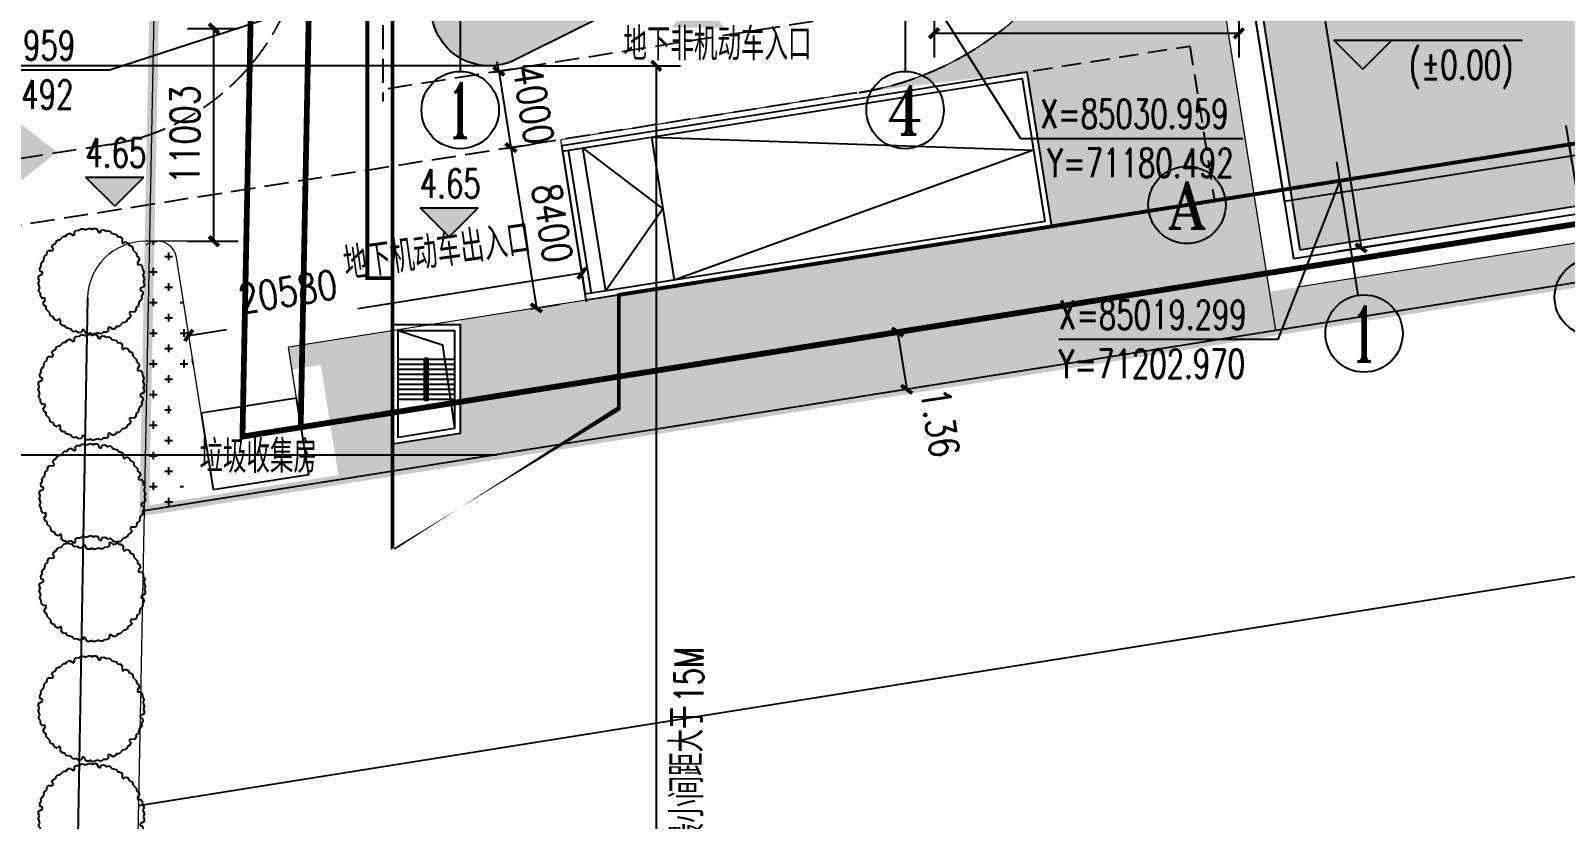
# Model space of a CAD drawing. Header units: metres. Extents: x 71066629 to 71645179, y 84793221 to 85208804.
# Drawn here: x 71135284 to 71214627, y 84986257 to 85027067 of the extents above; entities that cross this region are included whole.
import ezdxf
from ezdxf.enums import TextEntityAlignment as Align

# ---------------------------------------------------------------- set-up
doc = ezdxf.new("R2010")
doc.units = ezdxf.units.M
doc.header["$LTSCALE"] = 1000
for name, pattern in [('CENTER', [50.800000000000004, 31.75, -6.35, 6.35, -6.35]), ('CONTINOUS', [15000, 5000, 5000, 5000]), ('DASH', [0.35, 0.25, -0.1]), ('DASHEDX2', [1.5, 1, -0.5]), ('HIDDENX2', [19.049999999999997, 12.7, -6.35])]:
    doc.linetypes.add(name, pattern=pattern)
for name, color, linetype in [('A_N_AREA', 21, 'Continuous'), ('A_N_AXIS_TEXT', 7, 'Continuous'), ('A_N_PUB_TEXT', 7, 'Continuous'), ('A_ROOF_2', 136, 'Continuous'), ('A_SITEP_PLANT', 85, 'Continuous'), ('A_SITEP_TEX_2', 7, 'Continuous'), ('A_STAIR', 4, 'Continuous'), ('DIM_COOR', 3, 'Continuous'), ('DIM_SYMB', 3, 'Continuous'), ('G-ANN0-GRID', 85, 'Continuous'), ('G-ANNO-DIMS', 3, 'Continuous'), ('G-ANNO-LEGN', 3, 'Continuous'), ('G-ANNO-LEVL', 3, 'Continuous'), ('G-ANNO-TEXT', 7, 'Continuous'), ('G-BLDG-EXTG', 48, 'Continuous'), ('G-BLDG-HIGH', 1, 'Continuous'), ('G-BLDG-MULT', 1, 'Continuous'), ('G-BLDG-OTLN', 2, 'Continuous'), ('G-BLDG-POIT', 6, 'Continuous'), ('G-BLDG-ROOF', 34, 'Continuous'), ('G-BSMT-OTLN', 5, 'HIDDENX2'), ('G-FRIE-FLWL', 6, 'Continuous'), ('G-PLTG', 105, 'Continuous'), ('G-SDWK', 157, 'Continuous'), ('G-SITE-BLUE', 5, 'Continuous'), ('G-SITE-GREN', 72, 'Continuous'), ('G-SITE-PROP', 1, 'Continuous'), ('G-STRU', 134, 'Continuous'), ('G_H_252', 252, 'Continuous'), ('G_H_253', 253, 'Continuous'), ('G_N_GUIDES', 3, 'DASH'), ('PUB_DIM', 3, 'Continuous'), ('PUB_TEXT', 7, 'Continuous')]:
    doc.layers.add(name, color=color, linetype=linetype)
for name, color, linetype, lineweight in [('G-OTHR', 169, 'Continuous', 13), ('G-ROAD-园区', 175, 'Continuous', 13), ('G-ROAD-市政', 1, 'Continuous', 13)]:
    doc.layers.add(name, color=color, linetype=linetype, lineweight=lineweight)
doc.styles.add('_TCH_AXIS', font='romant.shx')
doc.styles.add('_TCH_DIM', font='SIMPLEX', dxfattribs={"bigfont": 'GBCBIG'})
doc.styles.add('dim_font', font='SIMPLEX.shx', dxfattribs={"width": 0.8})
doc.styles.get("Standard").update_dxf_attribs({"font": 'txt', "bigfont": 'gbcbig.shx'})
doc.dimstyles.new('DIMN1', dxfattribs={"dimscale": 0.005, "dimtxt": 300, "dimasz": 100, "dimexe": 250, "dimexo": 300, "dimgap": 150, "dimtad": 1, "dimzin": 0, "dimdsep": 46, "dimtxsty": 'dim_font', "dimblk": 'ARCHTICK', "dimcen": 0.09, "dimclrt": 7, "dimazin": 2, "dimtfac": 1, "dimtdec": 0, "dimtix": 1, "dimtmove": 2, "dimatfit": 3, "dimldrblk": 'ARCHTICK', "dimfxl": 1, "dimtolj": 1, "dimtzin": 0, "dimarcsym": 0})
doc.dimstyles.new('DIMN500', dxfattribs={"dimscale": 5, "dimtxt": 300, "dimasz": 100, "dimexe": 250, "dimexo": 300, "dimgap": 150, "dimtad": 1, "dimdec": 0, "dimzin": 0, "dimdsep": 46, "dimtxsty": 'dim_font', "dimblk": 'ARCHTICK', "dimcen": 0.09, "dimclrt": 7, "dimazin": 2, "dimtfac": 1, "dimtdec": 0, "dimtix": 1, "dimtmove": 2, "dimatfit": 3, "dimldrblk": 'ARCHTICK', "dimtolj": 1, "dimtzin": 0, "dimarcsym": 0})
pattern_1 = [(0, (0, 0), (793.75, 793.75), [396.875, -1190.625]), (90, (198.4375, -198.4375), (-793.75, 793.75), [396.875, -1190.625])]

# ---------------------------------------------------------------- blocks, each defined once
blk = doc.blocks.new('A$C1225323B')
at = {"layer": 'G_H_253'}
blk.add_hatch(color=256, dxfattribs=at).paths.add_polyline_path([(52966.47478444874, 2225.408423528075, -0.1161538421991831), (55197.59980784357, 2750.804404184222), (43877.99888792634, 2750.804404169321, -0.4136158230719792), (41878.00305458903, 4746.721925333142), (41878.00305458903, 1531.160501793027, 0.4620892086973587), (45362.81498230994, -1424.405889183283, 0.0761467354486094), (45893.33959668875, -1265.905154749751)])
at = {"layer": 'G-ANN0-GRID'}
for p, q in [((43377.99888792634, 4250.804404169321), (43377.99888792634, -1749.195461302996)), ((66377.99888792634, 4250.804404169321), (66377.99888792634, -1749.195461302996))]:
    blk.add_line(p, q, dxfattribs=at)
for centre in [(43377.99888791144, -3749.195461302996), (66377.99888792634, -3749.195461302996)]:
    blk.add_circle(centre, 2000, dxfattribs=at)
at = {"layer": 'G-BLDG-OTLN'}
blk.add_lwpolyline([(52966.47478449345, 2225.408423542976), (46223.83148357272, -1145.028529942036), (46214.88376173377, -1149.493763968349, -0.5564102814765284), (41878.00305458903, 1531.160501793027)], format="xyb", dxfattribs=at)
at = {"layer": 'A_N_AXIS_TEXT', "style": '_TCH_AXIS'}
for s, height, width, p, p2 in [('1', 2889.153660236577, 0.500000000000001, (42690.10515928368, -5193.772291421285), (44065.8926165392, -5193.772291421285)), ('4', 2545.381504103996, 0.7999999999999986, (65408.32974350577, -5021.886213354994), (67347.6680323469, -5021.886213354994))]:
    blk.add_text(s, height=height, dxfattribs=dict(at, width=width)).set_placement(p, p2, align=Align.FIT)
blk = doc.blocks.new('A$C54ED5BD2')
at = {"layer": 'G_H_252'}
blk.add_hatch(color=256, dxfattribs=at).paths.add_polyline_path([(70378.6075193286, 68111.90360067785), (53390.36806116998, 65421.23080193996), (53859.67145629227, 62458.16578015685), (50106.45576199889, 61863.714812994), (49637.1523668766, 64826.77983477712), (37389.81689439714, 62886.99246047437), (38672.57950775325, 54787.94806759059), (50919.91502924263, 56727.73544965684), (50497.54197362065, 59394.49396924675), (54250.75761890411, 59988.94492864609), (55611.73746477067, 51396.05636551976), (72599.97692292929, 54086.72916425765)])
at = {"layer": 'G_H_253'}
h = blk.add_hatch(color=256, dxfattribs=at)
h.paths.add_polyline_path([(73069.28031806648, 51123.66414244473), (72662.55070894957, 53691.65382800996), (55674.31125070155, 51000.98102927208), (56081.04085981846, 48432.99134370685)])
h.paths.add_polyline_path([(73341.6725410968, 68581.20699580014), (70773.68285554647, 68174.47738668323), (73057.62604518235, 53754.22761403024), (73464.35565429926, 51186.23792846501), (76032.34533983469, 51592.96753756702)])
blk.add_hatch(color=256, dxfattribs=at).paths.add_polyline_path([(51858.52177043259, 50801.60539831221), (55216.66212847829, 51333.48257948458), (54872.50630539656, 53506.39692877233), (45588.23590378463, 52035.91295737028), (45056.35872264206, 55394.05331540108), (42636.52223910391, 55010.78886827826), (43168.39942030609, 51652.64851029217), (34526.12648911774, 50283.84694890678), (37216.79928784072, 33295.60749067366), (54205.03874605894, 35986.28028948605)])
at = {"layer": 'A_ROOF_2'}
blk.add_line((49969.65391710401, 65284.42895701528), (44636.1368778795, 64439.68284578621), dxfattribs=at)
at = {"layer": 'G-ANN0-GRID'}
for p, q in [((70587.79946030676, 65512.62702211738), (69649.19269108772, 71438.75693280995)), ((70587.79946030676, 65512.62702211738), (76513.92937098444, 66451.23379132152)), ((51136.45877240598, 38740.15337020159), (57062.58868308365, 39678.76013940573)), ((51136.45877240598, 38740.15337020159), (52075.06554161012, 32814.02345949411)), ((39284.19868524373, 36862.93978968263), (33358.06877456605, 35924.33302046359)), ((39284.19868524373, 36862.93978968263), (40222.80545446277, 30936.80987897515))]:
    blk.add_line(p, q, dxfattribs=at)
for centre in [(69336.32376098633, 73414.13361398876), (78489.30605219305, 66764.10272140801), (59037.96536429226, 39991.62906949222), (31382.69209335744, 35611.46409039199), (52387.93447171152, 30838.64677831531), (40535.67438453436, 28961.43319779634)]:
    blk.add_circle(centre, 2000, dxfattribs=at)
at = {"layer": 'G-BLDG-OTLN'}
blk.add_lwpolyline([(36932.16777212918, 63219.49401068687), (38340.07795752585, 54330.29894533753), (42241.44690288603, 54948.21508225799), (42710.75029800832, 51985.15006050467), (34068.47736684978, 50616.34849914908), (36414.99434249103, 35801.02339021862), (54193.38447320461, 38616.84376096725), (52316.17089268565, 50469.10384809971), (55279.23591446877, 50938.4072432369), (55748.53930960596, 47975.34222145379), (76489.99446208775, 51260.46598735452), (73674.17409130931, 69038.8561180532), (52932.71893891692, 65753.73235216737), (53402.02233405411, 62790.66733038425), (50438.9573122412, 62321.36393524706), (49969.65391710401, 65284.42895701528)], close=True, dxfattribs=at)
at = {"layer": 'G-BLDG-POIT', "linetype": 'CONTINOUS', "ltscale": 0.1}
for p, q in [((70744.23392534256, 64524.93868152797), (70431.36499525607, 66500.31536270678)), ((69600.11111970246, 65356.19255706668), (71575.48780088127, 65669.06148715317)), ((51292.89323744178, 37752.46502959728), (50980.02430735528, 39727.84171079099)), ((50148.77043180168, 38583.71890515089), (52124.14711298048, 38896.58783523738)), ((39440.63315029442, 35875.25144907832), (39127.76422020793, 37850.62813027203)), ((38296.51034466922, 36706.50532464683), (40271.88702584803, 37019.37425471842))]:
    blk.add_line(p, q, dxfattribs=at)
at = {"layer": 'G-BLDG-ROOF'}
for p, q in [((70711.1090695262, 68569.552722916), (73674.17409130931, 69038.8561180532)), ((73674.17409130931, 69038.8561180532), (76489.99446208775, 51260.46598735452)), ((53390.36806116998, 65421.23080193996), (70378.6075193286, 68111.90360067785)), ((70378.6075193286, 68111.90360067785), (72599.97692292929, 54086.72916425765)), ((49969.65391710401, 65284.42895703018), (36932.16777212918, 63219.49401068687)), ((50501.53109824657, 61926.28859901428), (49969.65391710401, 65284.42895701528)), ((53859.67145629227, 62458.16578015685), (53390.36806116998, 65421.23080193996)), ((49637.1523668766, 64826.77983477712), (37389.81689439714, 62886.99246047437)), ((50106.45576199889, 61863.714812994), (49637.1523668766, 64826.77983477712)), ((36932.16777212918, 63219.49401068687), (38340.07795752585, 54330.29894533753)), ((37389.81689439714, 62886.99246047437), (38672.57950775325, 54787.94806759059)), ((50438.9573122412, 62321.36393524706), (53402.02233402431, 62790.66733036935)), ((50106.45576199889, 61863.714812994), (53859.67145629227, 62458.16578015685)), ((50497.54197362065, 59394.49396924675), (54250.75761890411, 59988.94492864609)), ((53918.25606866181, 59531.29580639303), (50955.19109588861, 59061.99241903424)), ((55611.73746477067, 51396.05636551976), (54250.75761890411, 59988.94492864609)), ((50919.91502924263, 56727.73544965684), (50497.54197362065, 59394.49396924675)), ((50892.61730986834, 59457.06775526702), (51377.5641514957, 56395.23389945924)), ((38340.07795752585, 54330.29894533753), (51377.5641515106, 56395.23389944434)), ((38672.57950775325, 54787.94806759059), (50919.91502924263, 56727.73544965684)), ((42241.44690288603, 54948.21508225799), (42710.75029803813, 51985.15006050467)), ((42636.52223910391, 55010.78886826336), (43168.39942030609, 51652.64851029217)), ((45588.23590378463, 52035.91295737028), (45056.35872264206, 55394.05331540108)), ((45451.43405885994, 55456.62710140646), (45920.73745399714, 52493.56207962334)), ((72599.97692292929, 54086.72916425765), (55611.73746477067, 51396.05636551976)), ((54809.93251936138, 53901.47226500511), (45525.66211776435, 52430.98829360306)), ((54872.50630538166, 53506.39692877233), (45588.23590378463, 52035.91295737028)), ((73057.62604518235, 53754.22761403024), (73526.92944031954, 50791.16259221733)), ((43105.82563425601, 52047.72384652495), (34068.47736684978, 50616.34849913418)), ((43168.39942030609, 51652.64851029217), (34526.12648911774, 50283.84694890678)), ((51858.52177043259, 50801.60539831221), (55216.66212846339, 51333.48257948458)), ((54205.03874605894, 35986.28028948605), (51858.52177043259, 50801.60539831221)), ((52316.17089268565, 50469.10384809971), (55279.23591446877, 50938.4072432369)), ((55748.53930960596, 47975.34222145379), (55279.23591446877, 50938.4072432518)), ((76489.99446208775, 51260.46598735452), (55748.53930960596, 47975.34222145379)), ((34068.47736684978, 50616.34849913418), (36884.29773761332, 32837.9583684206)), ((34526.12648911774, 50283.84694890678), (37216.79928784072, 33295.60749067366)), ((54662.6878683269, 35653.77873924375), (52316.17089268565, 50469.10384809971)), ((37216.79928784072, 33295.60749067366), (54205.03874605894, 35986.28028948605)), ((36884.29773761332, 32837.9583684206), (54662.6878683269, 35653.77873924375))]:
    blk.add_line(p, q, dxfattribs=at)
for points in [[(53855.68228264153, 59926.37114262581), (55279.23591446877, 50938.4072432518), (73057.62604518235, 53754.22761403024), (70711.1090695262, 68569.552722916), (52932.71893891692, 65753.73235216737), (53464.59612004459, 62395.59199415147)], [(53855.68228264153, 59926.37114262581), (55279.23591449857, 50938.4072432518)], [(54809.93251936138, 53901.47226506472), (45920.73745401204, 52493.56207966805)]]:
    blk.add_lwpolyline(points, dxfattribs=at)
at = {"layer": 'G-OTHR', "linetype": 'ByBlock'}
for p, q in [((44698.71066389978, 64044.60750956833), (45293.16163106263, 60291.39181528986)), ((44896.24833202362, 64075.89440257847), (45302.97794114053, 61507.90471701324)), ((53625.01975873113, 63939.69829104841), (55402.85877180099, 64221.28032813966)), ((53671.95009824634, 63643.3917888701), (55449.7891113162, 63924.97382594645)), ((53718.88043776155, 63347.08528669178), (55496.71945083141, 63628.66732378304)), ((55449.7891113162, 63924.97382594645), (56263.24832953513, 58788.99445484579)), ((55600.39643992484, 64252.5672211349), (56460.78599767387, 58820.28134784102)), ((53765.81077726185, 63050.77878451347), (55543.64979033172, 63332.36082158983)), ((53812.74111677706, 62754.47228233516), (55590.58012984693, 63036.05431942642)), ((53859.67145629227, 62458.16578015685), (55637.51046936214, 62739.7478172332)), ((45136.72716601193, 61279.08015587926), (50075.16886897385, 62061.25248108804)), ((45302.97794114053, 61507.90471701324), (50043.88197599351, 62258.79014921188)), ((50626.67867028713, 61136.13792651892), (50501.53109824657, 61926.28859901428)), ((45293.16163106263, 60291.39181528986), (50626.67867028713, 61136.13792651892)), ((54250.75761890411, 59988.94492864609), (56028.59663197398, 60270.52696572244)), ((54297.68795841932, 59692.63842646778), (56075.52697148919, 59974.22046355903)), ((54344.61829793453, 59396.33192428946), (56122.4573110044, 59677.91396136582)), ((54391.54863743484, 59100.02542211115), (56169.38765050471, 59381.60745920241)), ((54438.47897695005, 58803.71891993284), (56216.31799001992, 59085.3009570092)), ((54485.40931646526, 58507.41241775453), (56263.24832953513, 58788.99445484579)), ((56263.24832953513, 58788.99445484579), (56460.78599767387, 58820.28134784102)), ((51377.5641514957, 56395.23389945924), (54340.62912426889, 56864.53728680313)), ((51377.5641514957, 56395.23389945924), (51846.86754663289, 53432.16887770593)), ((48414.4991787523, 55925.93051208556), (48883.80257387459, 52962.86549033225)), ((42872.09291794896, 51605.71817186475), (43106.74461551011, 50124.18566097319)), ((43168.39942012727, 51652.64851137996), (43403.05111768842, 50171.1160004884)), ((41686.86690923572, 51417.99681381881), (41921.51860679686, 49936.46430292726)), ((51946.55531302094, 51524.27412976325), (41921.51860697567, 49936.46430182457)), ((41952.80549998581, 49738.92663370073), (51780.30453790724, 51295.44956864417)), ((41983.17341141403, 51464.92715333402), (42217.82510897517, 49983.39464242756)), ((42279.47991359234, 51511.85749283433), (42514.13161115348, 50030.32498194277)), ((42575.78641577065, 51558.78783234954), (42810.43811333179, 50077.25532145798)), ((51858.52177043259, 50801.60539831221), (51780.30453790724, 51295.44956864417)), ((52056.05943854153, 50832.89229132235), (51946.55531302094, 51524.27412976325)), ((41921.51860679686, 49936.46430292726), (41952.805499807, 49738.92663480341))]:
    blk.add_line(p, q, dxfattribs=at)
blk.add_lwpolyline([(55973.84456922114, 60616.21788494289), (55402.85877180099, 64221.28032813966), (55600.39643992484, 64252.5672211349)], dxfattribs=at)
blk.add_lwpolyline([(41595.6430593282, 57701.08145661652), (40756.1079698056, 57568.11216132343), (40559.00054384768, 58812.59947049618), (41398.53563337028, 58945.56876577437)], close=True, dxfattribs=at)
at = {"layer": 'A_N_AXIS_TEXT', "style": '_TCH_AXIS'}
for s, height, width, p, p2 in [('5', 2662.5609418811, 0.7000000000000024, (68448.80344702596, 72082.85314304821), (70223.8440749467, 72082.85314304821)), ('C', 2603.947107861552, 0.7142857142857191, (77559.32494224249, 65462.12916747724), (79419.2871621436, 65462.12916747724)), ('A', 2429.621127568949, 0.8999999999999992, (57996.69916676272, 38776.81850570775), (60079.23156182181, 38776.81850570775)), ('A', 2429.621127568949, 0.8999999999999992, (30341.4258958279, 34396.65352660752), (32423.95829088699, 34396.65352660752)), ('2', 2662.5609418811, 0.7000000000000021, (51500.41415775115, 29507.36630737476), (53275.45478567189, 29507.36630737476)), ('1', 2889.153660236577, 0.500000000000001, (39847.7806559066, 27516.85636767806), (41223.56811316212, 27516.85636767806))]:
    blk.add_text(s, height=height, dxfattribs=dict(at, width=width)).set_placement(p, p2, align=Align.FIT)
blk = doc.blocks.new('BRANCHD', base_point=(0.5, 0.5))
for p, q in [((0.9505596254410227, 0.743297436128509), (0.9314632446002771, 0.7538736432298557)), ((0.9620405252218217, 0.6940026134366691), (0.9505596254410227, 0.743297436128509)), ((0.9742183128197739, 0.6874965599933831), (0.9620405252218217, 0.6940026134366691)), ((0.9697365129869726, 0.5872572432749065), (0.9936420849502089, 0.5940171824764761)), ((0.9865236434099081, 0.6682046705638996), (0.9742183128197739, 0.6874965599933831)), ((0.9820690817241038, 0.647302361335638), (0.9865236434099081, 0.6682046705638996)), ((0.9972671223133035, 0.6196268809602271), (0.9820690817241038, 0.647302361335638)), ((0.9936420849502089, 0.5940171824764761), (0.9972671223133035, 0.6196268809602271)), ((0.9697365129869726, 0.5708106159599874), (0.9697365129869726, 0.5872572432749065)), ((1.008048233500921, 0.5502635966295678), (0.9697365129869726, 0.5708106159599874)), ((0.9984505427080577, 0.5038736432298557), (1.008135802567131, 0.5200449615237905)), ((1.008135802567131, 0.5200449615237905), (1.008048233500921, 0.5502635966295678))]:
    blk.add_line(p, q)
blk = doc.blocks.new('A$C203C35CE')
at = {"layer": 'A_SITEP_PLANT', "extrusion": (0, 0, -1), "yscale": 2981.739130434784, "zscale": -2981.739130434782}
for xscale, rotation in [(2981.739130434763, 60.00000000017639), (2981.739130434794, 30.00000000017587), (2981.739130434784, 90), (2981.739130434768, 120.0000000001762), (2981.739130434778, 150.0000000001759), (2981.739130434778, 330.0000000001759), (2981.739130434755, 180.0000000001761), (2981.739130434768, 300.0000000001762), (2981.739130434794, 210.0000000001758), (2981.739130434784, 270), (2981.739130434763, 240.0000000001764)]:
    blk.add_blockref('BRANCHD', (-1526.186619581713, 1526.186955187266), dxfattribs=dict(at, xscale=xscale, rotation=rotation))
at = {"layer": 'A_SITEP_PLANT', "extrusion": (0, 0, -1), "xscale": 2981.739130434755, "yscale": 2981.739130434784, "zscale": -2981.739130434782}
blk.add_blockref('BRANCHD', (-1526.186619581713, 1526.186955187266), dxfattribs=at)
blk = doc.blocks.new('A$C237376EB')
at = {"layer": 'G-ROAD-市政', "linetype": 'Continuous'}
blk.add_line((564.5099785535858, 623.9093124955834), (560.7449331994139, 431.1420687443606), dxfattribs=at)
at = {"layer": 'G-SITE-BLUE', "linetype": 'Continuous'}
blk.add_line((563.55131273999, 574.826406666878), (671.2663782207092, 592.011612462331), dxfattribs=at)
at = {"layer": 'G-SITE-GREN', "color": 3, "linetype": 'Continuous'}
blk.add_line((668.9031185261993, 606.8242760856083), (563.8489187943051, 590.0635933156154), dxfattribs=at)
blk = doc.blocks.new('_ARCHTICK')
at = {"color": 0, "linetype": 'ByBlock', "const_width": 0.4}
blk.add_lwpolyline([(-0.5, -0.5), (0.5, 0.5)], dxfattribs=at)
blk = doc.blocks.new('*D25')
at = {"layer": 'Defpoints', "color": 0, "transparency": 16777216}
for p in [(71159262.7946386, 85025244.68210135), (71167634.64722475, 85025244.68210135), (71159262.7946386, 84939259.31439756)]:
    blk.add_point(p, dxfattribs=at)
at = {"layer": 'PUB_DIM', "color": 0, "lineweight": -2, "transparency": 16777216}
for p, q in [((71160762.7946386, 85025244.68210135), (71168884.64722475, 85025244.68210135)), ((71167634.64722475, 84939259.31439756), (71167634.64722475, 85025244.68210135)), ((71160762.7946386, 84939259.31439756), (71168884.64722475, 84939259.31439756))]:
    blk.add_line(p, q, dxfattribs=at)
at = {"layer": 'PUB_DIM', "color": 0, "lineweight": -2, "transparency": 16777216, "xscale": 500, "yscale": 500, "zscale": 500}
for p, rotation in [((71167634.64722475, 85025244.68210135), 90), ((71167634.64722475, 84939259.31439756), 270)]:
    blk.add_blockref('_ARCHTICK', p, dxfattribs=dict(at, rotation=rotation))
at = {"layer": 'PUB_DIM', "color": 7, "transparency": 16777216, "insert": (71166134.64722474, 84982251.99824947), "char_height": 1500, "attachment_point": 5, "rotation": 90, "style": 'dim_font'}
blk.add_mtext('\\A1;85985', dxfattribs=at)
blk = doc.blocks.new('*D44')
at = {"layer": 'Defpoints', "color": 0, "transparency": 16777216}
for p in [(71157728.52899656, 85024688.25975813), (71160113.17148915, 85021016.08952157), (71158354.26685672, 85020737.50639577)]:
    blk.add_point(p, dxfattribs=at)
at = {"layer": 'PUB_DIM', "color": 0, "lineweight": -2, "transparency": 16777216}
for p, q in [((71159210.06150745, 85024922.91145569), (71160722.04405475, 85025162.38596523)), ((71159487.43362899, 85024966.84288393), (71159409.21639647, 85025460.68705423)), ((71159487.43362899, 85024966.84288393), (71160113.17148915, 85021016.08952157)), ((71159835.7993676, 85020972.15809333), (71161347.7819149, 85021211.63260287)), ((71160113.17148915, 85021016.08952157), (71160191.38872167, 85020522.24535127))]:
    blk.add_line(p, q, dxfattribs=at)
at = {"layer": 'PUB_DIM', "color": 0, "lineweight": -2, "transparency": 16777216, "xscale": 500, "yscale": 500, "zscale": 500}
for p, rotation in [((71159487.43362899, 85024966.84288393), 278.9999999999778), ((71160113.17148915, 85021016.08952157), 98.99999999997786)]:
    blk.add_blockref('_ARCHTICK', p, dxfattribs=dict(at, rotation=rotation))
at = {"layer": 'PUB_DIM', "color": 7, "transparency": 16777216, "insert": (71161281.83506995, 85023226.11790033), "char_height": 1500, "attachment_point": 5, "rotation": 278.99999999997783, "style": 'dim_font'}
blk.add_mtext('\\A1;4000', dxfattribs=at)
blk = doc.blocks.new('*D45')
at = {"layer": 'Defpoints', "color": 0, "transparency": 16777216}
for p in [(71158354.2668567, 85020737.50639574), (71159668.31636304, 85012440.92433478), (71161427.22099549, 85012719.50746056)]:
    blk.add_point(p, dxfattribs=at)
at = {"layer": 'PUB_DIM', "color": 0, "lineweight": -2, "transparency": 16777216}
for p, q in [((71159835.79936759, 85020972.1580933), (71161347.78191489, 85021211.63260284)), ((71160113.17148915, 85021016.08952153), (71161427.22099549, 85012719.50746056)), ((71161149.84887393, 85012675.57603234), (71162661.83142123, 85012915.05054188))]:
    blk.add_line(p, q, dxfattribs=at)
at = {"layer": 'PUB_DIM', "color": 0, "lineweight": -2, "transparency": 16777216, "xscale": 500, "yscale": 500, "zscale": 500}
for p, rotation in [((71160113.17148915, 85021016.08952153), 99.00000000002869), ((71161427.22099549, 85012719.50746056), 279.0000000000286)]:
    blk.add_blockref('_ARCHTICK', p, dxfattribs=dict(at, rotation=rotation))
at = {"layer": 'PUB_DIM', "color": 7, "transparency": 16777216, "insert": (71162251.72875321, 85017102.45018862), "char_height": 1500, "attachment_point": 5, "rotation": 279.00000000002865, "style": 'dim_font'}
blk.add_mtext('\\A1;8400', dxfattribs=at)
blk = doc.blocks.new('*D67')
at = {"layer": 'Defpoints', "color": 0, "transparency": 16777216}
for p in [(71163785.09765986, 85014517.51892304), (71163785.29451118, 85014516.2760527), (71143458.576121, 85011298.11418211)]:
    blk.add_point(p, dxfattribs=at)
at = {"layer": 'PUB_DIM', "color": 0, "lineweight": -2, "transparency": 16777216}
for p, q in [((71163785.29451118, 85014516.2760527), (71152191.66317175, 85012680.02523983)), ((71164019.74935766, 85013035.98641218), (71163980.83759268, 85013281.66562699)), ((71143458.77297233, 85011296.87131177), (71145404.83328868, 85011605.09698613)), ((71143693.2278188, 85009816.58167125), (71143654.31605382, 85010062.26088606))]:
    blk.add_line(p, q, dxfattribs=at)
at = {"layer": 'PUB_DIM', "color": 0, "lineweight": -2, "transparency": 16777216, "xscale": 500, "yscale": 500, "zscale": 500}
for p, rotation in [((71163785.29451118, 85014516.2760527), 9.000000008946811), ((71143458.77297233, 85011296.87131177), 189.0000000089468)]:
    blk.add_blockref('_ARCHTICK', p, dxfattribs=dict(at, rotation=rotation))
at = {"layer": 'PUB_DIM', "color": 7, "transparency": 16777216, "insert": (71148572.95075577, 85013565.03338203), "char_height": 1500, "attachment_point": 5, "rotation": 9.000000008946811, "style": 'dim_font'}
blk.add_mtext('\\A1;20580', dxfattribs=at)
blk = doc.blocks.new('*D74')
at = {"layer": 'Defpoints', "color": 0, "transparency": 16777216}
for p in [(71141888.37098914, 85027173.9462404), (71144756.05274013, 85027173.9462404), (71141888.37098914, 85016170.59848665)]:
    blk.add_point(p, dxfattribs=at)
at = {"layer": 'PUB_DIM', "color": 0, "lineweight": -2, "transparency": 16777216}
for p, q in [((71143388.37098914, 85027173.9462404), (71146006.05274013, 85027173.9462404)), ((71144756.05274013, 85016170.59848665), (71144756.05274013, 85027173.9462404)), ((71143388.37098914, 85016170.59848665), (71146006.05274013, 85016170.59848665))]:
    blk.add_line(p, q, dxfattribs=at)
at = {"layer": 'PUB_DIM', "color": 0, "lineweight": -2, "transparency": 16777216, "xscale": 500, "yscale": 500, "zscale": 500}
for p, rotation in [((71144756.05274013, 85027173.9462404), 90), ((71144756.05274013, 85016170.59848665), 270)]:
    blk.add_blockref('_ARCHTICK', p, dxfattribs=dict(at, rotation=rotation))
at = {"layer": 'PUB_DIM', "color": 7, "transparency": 16777216, "insert": (71143256.05274011, 85021672.27236354), "char_height": 1500, "attachment_point": 5, "rotation": 90, "style": 'dim_font'}
blk.add_mtext('\\A1;11003', dxfattribs=at)
blk = doc.blocks.new('*D86')
at = {"layer": 'Defpoints', "color": 0, "transparency": 16777216}
for p in [(71107625.00300077, 85025244.68210135), (71160886.14720726, 85025244.68210135), (71160886.14720726, 85005103.15059415)]:
    blk.add_point(p, dxfattribs=at)
at = {"layer": 'G-ANNO-DIMS', "color": 0, "lineweight": -2, "transparency": 16777216}
for p, q in [((71159386.14720726, 85025244.68210135), (71106375.00300077, 85025244.68210135)), ((71107625.00300077, 85005103.15059415), (71107625.00300077, 85025244.68210135)), ((71159386.14720726, 85005103.15059415), (71106375.00300077, 85005103.15059415))]:
    blk.add_line(p, q, dxfattribs=at)
at = {"layer": 'G-ANNO-DIMS', "color": 0, "lineweight": -2, "transparency": 16777216, "xscale": 500, "yscale": 500, "zscale": 500}
for p, rotation in [((71107625.00300077, 85025244.68210135), 90), ((71107625.00300077, 85005103.15059415), 270)]:
    blk.add_blockref('_ARCHTICK', p, dxfattribs=dict(at, rotation=rotation))
at = {"layer": 'G-ANNO-DIMS', "color": 7, "transparency": 16777216, "insert": (71106125.00300075, 85015173.91634777), "char_height": 1500, "attachment_point": 5, "rotation": 90, "style": 'dim_font'}
blk.add_mtext('\\A1;20142', dxfattribs=at)
blk = doc.blocks.new('*D116')
at = {"layer": 'Defpoints', "color": 0, "transparency": 16777216}
for p in [(71208426.42810398, 85046892.52989754), (71213119.46205522, 85017261.87967978), (71204067.664682, 85015828.21581888)]:
    blk.add_point(p, dxfattribs=at)
at = {"layer": 'G-ANNO-DIMS', "color": 0, "lineweight": -2, "transparency": 16777216}
for p, q in [((71206944.89559309, 85046657.87819998), (71198140.02030502, 85045263.32295534)), ((71199374.63073076, 85045458.86603664), (71204067.664682, 85015828.21581888)), ((71211637.92954433, 85017027.22798222), (71202833.05425626, 85015632.67273758))]:
    blk.add_line(p, q, dxfattribs=at)
at = {"layer": 'G-ANNO-DIMS', "color": 0, "lineweight": -2, "transparency": 16777216, "xscale": 500, "yscale": 500, "zscale": 500}
for p, rotation in [((71199374.63073076, 85045458.86603664), 99.00000000008289), ((71204067.664682, 85015828.21581888), 279.0000000000829)]:
    blk.add_blockref('_ARCHTICK', p, dxfattribs=dict(at, rotation=rotation))
at = {"layer": 'G-ANNO-DIMS', "color": 7, "transparency": 16777216, "insert": (71203202.68021727, 85030878.19262533), "char_height": 1500, "attachment_point": 5, "rotation": 279.0000000000829, "style": 'dim_font'}
blk.add_mtext('\\A1;30000', dxfattribs=at)
blk = doc.blocks.new('*D122')
at = {"layer": 'Defpoints', "color": 0, "transparency": 16777216}
for p in [(71181991.48406637, 85033052.56083633), (71197753.78808162, 85033052.56827138), (71197753.78808162, 85026930.38031545)]:
    blk.add_point(p, dxfattribs=at)
at = {"layer": 'G-ANNO-DIMS', "color": 0, "lineweight": -2, "transparency": 16777216}
for p, q in [((71181991.48406637, 85031552.56083633), (71181991.48406637, 85025680.38031545)), ((71197753.78808162, 85031552.56827138), (71197753.78808162, 85025680.38031545)), ((71181991.48406637, 85026930.38031545), (71197753.78808162, 85026930.38031545))]:
    blk.add_line(p, q, dxfattribs=at)
at = {"layer": 'G-ANNO-DIMS', "color": 0, "lineweight": -2, "transparency": 16777216, "xscale": 500, "yscale": 500, "zscale": 500, "rotation": 180}
blk.add_blockref('_ARCHTICK', (71181991.48406637, 85026930.38031545), dxfattribs=at)
at = {"layer": 'G-ANNO-DIMS', "color": 0, "lineweight": -2, "transparency": 16777216, "xscale": 500, "yscale": 500, "zscale": 500}
blk.add_blockref('_ARCHTICK', (71197753.78808162, 85026930.38031545), dxfattribs=at)
at = {"layer": 'G-ANNO-DIMS', "color": 7, "transparency": 16777216, "insert": (71189872.63607399, 85028430.38031545), "char_height": 1500, "attachment_point": 5, "style": 'dim_font'}
blk.add_mtext('\\A1;15762', dxfattribs=at)
blk = doc.blocks.new('*D128')
at = {"layer": 'Defpoints', "color": 0, "transparency": 16777216}
for p in [(71107625.00300077, 85136459.32600382), (71160762.7946386, 85136459.32600382), (71160762.7946386, 85025244.68210135)]:
    blk.add_point(p, dxfattribs=at)
at = {"layer": 'G-ANNO-DIMS', "color": 0, "lineweight": -2, "transparency": 16777216}
for p, q in [((71159262.7946386, 85136459.32600382), (71106375.00300077, 85136459.32600382)), ((71107625.00300077, 85025244.68210135), (71107625.00300077, 85136459.32600382)), ((71159262.7946386, 85025244.68210135), (71106375.00300077, 85025244.68210135))]:
    blk.add_line(p, q, dxfattribs=at)
at = {"layer": 'G-ANNO-DIMS', "color": 0, "lineweight": -2, "transparency": 16777216, "xscale": 500, "yscale": 500, "zscale": 500}
for p, rotation in [((71107625.00300077, 85136459.32600382), 90), ((71107625.00300077, 85025244.68210135), 270)]:
    blk.add_blockref('_ARCHTICK', p, dxfattribs=dict(at, rotation=rotation))
at = {"layer": 'G-ANNO-DIMS', "color": 7, "transparency": 16777216, "insert": (71106125.00300075, 85080852.00405261), "char_height": 1500, "attachment_point": 5, "rotation": 90, "style": 'dim_font'}
blk.add_mtext('\\A1;111.21', dxfattribs=at)
blk = doc.blocks.new('*D140')
at = {"layer": 'Defpoints', "color": 0, "transparency": 16777216}
for p in [(71184666.19918665, 85012194.01665659), (71185135.50255515, 85009230.95181091), (71180574.18383107, 85008508.50989571)]:
    blk.add_point(p, dxfattribs=at)
at = {"layer": 'G-ANNO-DIMS', "color": 0, "lineweight": -2, "transparency": 16777216}
for p, q in [((71183184.66667587, 85011959.36495842), (71178870.2700369, 85011276.03165957)), ((71180104.88046257, 85011471.5747414), (71180574.18383107, 85008508.50989571)), ((71183653.97004436, 85008996.30011274), (71179339.5734054, 85008312.96681389))]:
    blk.add_line(p, q, dxfattribs=at)
at = {"layer": 'G-ANNO-DIMS', "color": 0, "lineweight": -2, "transparency": 16777216, "xscale": 500, "yscale": 500, "zscale": 500}
for p, rotation in [((71180104.88046257, 85011471.5747414), 99.00000002386963), ((71180574.18383107, 85008508.50989571), 279.0000000238696)]:
    blk.add_blockref('_ARCHTICK', p, dxfattribs=dict(at, rotation=rotation))
at = {"layer": 'G-ANNO-DIMS', "color": 7, "transparency": 16777216, "insert": (71182295.4498533, 85006786.7040844), "char_height": 1500, "attachment_point": 5, "rotation": 279.00000002386963, "style": 'dim_font'}
blk.add_mtext('\\A1;1.36', dxfattribs=at)
blk = doc.blocks.new('*D155')
at = {"layer": 'Defpoints', "color": 0, "transparency": 16777216}
for p in [(71141430.10379666, 85016353.52942505), (71141433.43777116, 85016342.46220994), (71141433.65257564, 85016353.46011241)]:
    blk.add_point(p, dxfattribs=at)
at = {"layer": 'PUB_DIM', "color": 0, "lineweight": -2, "transparency": 16777216}
for p, q in [((71141431.93805718, 85016342.49150147), (71141428.63923052, 85016342.5559322)), ((71141432.15286167, 85016353.48940393), (71141428.85403502, 85016353.55383466)), ((71141429.88899216, 85016342.53152259), (71141430.10379666, 85016353.52942505))]:
    blk.add_line(p, q, dxfattribs=at)
at = {"layer": 'PUB_DIM', "color": 0, "lineweight": -2, "transparency": 16777216, "xscale": 0.5, "yscale": 0.5, "zscale": 0.5}
for p, rotation in [((71141429.88899216, 85016342.53152259), 268.8810751253129), ((71141430.10379666, 85016353.52942505), 88.8810751253129)]:
    blk.add_blockref('_ARCHTICK', p, dxfattribs=dict(at, rotation=rotation))
at = {"layer": 'PUB_DIM', "color": 7, "transparency": 16777216, "insert": (71141428.49668042, 85016348.05976535), "char_height": 1.5, "attachment_point": 5, "rotation": 88.88107512531289, "style": 'dim_font'}
blk.add_mtext('\\A1;11.00', dxfattribs=at)

msp = doc.modelspace()

# ---------------------------------------------------------------- hatches: boundary and pattern name
at = {"layer": 'A_SITEP_TEX_2'}
msp.add_hatch(color=256, dxfattribs=at).paths.add_polyline_path([(71133737.73450533, 85018500.74435335), (71136652.71249203, 85020777.86405507), (71133737.73450533, 85023054.98375677)])
at = {"layer": 'G-ANNO-LEVL'}
for points in [[(71139626.04918937, 85017983.1227769), (71138126.04918937, 85019483.1227769), (71141126.04918937, 85019483.1227769)], [(71156914.41045521, 85016394.29991035), (71155414.41045521, 85017894.29991035), (71158414.41045521, 85017894.29991035)]]:
    msp.add_hatch(color=256, dxfattribs=at).paths.add_polyline_path(points)
at = {"layer": 'G-PLTG'}
h = msp.add_hatch(dxfattribs=at)
h.set_pattern_fill('CROSS', color=256, scale=500, style=0)
h.set_pattern_definition(pattern_1)
h.paths.add_polyline_path([(71196037.60386983, 85034299.44908424), (71200778.5078589, 85035050.33450916), (71199135.945976, 85045421.06208532), (71193590.5171412, 85044542.75244296), (71193590.5171412, 85029459.32600386), (71187911.45001635, 85029459.32600386, -0.1824418359989603), (71178092.40529095, 85023863.44140498), (71186788.29628481, 85024937.27469024), (71188055.41545753, 85016936.99911523), (71157491.58119805, 85012096.16335617), (71157491.5820516, 85006223.86572446), (71153991.58127634, 85005669.52005905), (71153991.58127604, 85011541.81783018), (71148617.0489227, 85010690.57553566), (71148800.03943798, 85009534.65488318), (71150279.51851642, 85009770.70527057), (71151228.72661899, 85003821.1685508), (71193684.69548151, 85010594.729509), (71248603.63344966, 85019356.6718189), (71243078.94096598, 85054238.20735522), (71238554.05508147, 85053521.53583688), (71241891.4893853, 85032449.80494626), (71218186.96921106, 85028695.37778522), (71220064.1827916, 85016843.11769816), (71199322.72763905, 85013557.99393219)])
h = msp.add_hatch(dxfattribs=at)
h.set_pattern_fill('CROSS', color=256, scale=500, style=0)
h.set_pattern_definition(pattern_1)
h.paths.add_polyline_path([(71142820.53692016, 85015328.50170353, 0.4270036732276503), (71141430.18220216, 85016170.59848665), (71141157.59976797, 85002214.6007253), (71143328.60949941, 85002560.7586174), (71142379.40934491, 85008510.24551985), (71143862.4570873, 85008746.86528637)])

# ---------------------------------------------------------------- linework, layer by layer
at = {"layer": 'A_N_AREA', "linetype": 'ByBlock'}
msp.add_line((71164005.20436074, 85013127.81991011), (71162738.08519179, 85021128.09546416), dxfattribs=at)
for points in [[(71162738.08519179, 85021128.09546416), (71186788.29628481, 85024937.27469024), (71188055.41545753, 85016936.99911523), (71164005.20436074, 85013127.81991011)], [(71162785.01553133, 85020831.78896198), (71186538.92012227, 85024594.03784853), (71187712.17861569, 85017186.37527812), (71163958.27402145, 85013424.12641233)], [(71154291.58127604, 85011559.55444627), (71156572.32923391, 85010804.41579469), (71157191.58201288, 85006490.233885)]]:
    msp.add_lwpolyline(points, dxfattribs=at)
for points in [[(71153991.58127603, 85011859.55444627), (71157491.58123244, 85011859.55444627), (71157491.5820516, 85006223.86572446), (71153991.58127634, 85005669.52005905)], [(71154291.58127604, 85011559.55444627), (71157191.58127606, 85011559.55444627), (71157191.58201435, 85006480.0899241), (71154291.58127631, 85006020.77492903)]]:
    msp.add_lwpolyline(points, close=True, dxfattribs=at)
at = {"layer": 'A_SITEP_TEX_2'}
msp.add_lwpolyline([(71169783.15297568, 85027225.9970265, 2700, 0, 0), (71169783.15297568, 85029098.01533222, 0, 0, 0)], format="xyseb", dxfattribs=at)
at = {"layer": 'A_STAIR'}
for p, q in [((71167377.76631595, 85021559.20921898), (71168551.02480608, 85014151.54666932)), ((71162785.01553133, 85020831.78896198), (71163958.27402145, 85013424.12641233)), ((71163081.32203464, 85020878.71929431), (71164254.58052477, 85013471.05674465)), ((71163822.08829005, 85020996.04514338), (71164995.34678017, 85013588.38259374)), ((71155641.58127607, 85010059.5544463), (71154291.58127606, 85010059.55444627)), ((71155641.58127606, 85009799.5544463), (71154291.58127606, 85009799.55444627)), ((71155841.58127606, 85010109.5544463), (71155641.58127607, 85010109.5544463)), ((71155641.58127606, 85007929.5544463), (71155641.58127607, 85010109.5544463)), ((71155791.58127606, 85010059.5544463), (71155691.58127606, 85010059.5544463)), ((71155691.58127606, 85007979.55444631), (71155691.58127606, 85010059.5544463)), ((71155791.58127606, 85007979.5544463), (71155791.58127606, 85010059.5544463)), ((71155841.58127606, 85007929.5544463), (71155841.58127606, 85010109.5544463)), ((71157191.58127607, 85010059.55444632), (71155841.58127606, 85010059.5544463)), ((71157191.58127607, 85009799.55444632), (71155841.58127606, 85009799.5544463)), ((71155641.58127606, 85009539.5544463), (71154291.58127606, 85009539.55444627)), ((71155641.58127606, 85009279.5544463), (71154291.58127607, 85009279.55444627)), ((71155641.58127606, 85009019.5544463), (71154291.58127607, 85009019.55444627)), ((71157191.58127607, 85009539.55444632), (71155841.58127606, 85009539.5544463)), ((71157191.58127609, 85009279.55444632), (71155841.58127607, 85009279.5544463)), ((71157191.58127609, 85009019.55444632), (71155841.58127606, 85009019.5544463)), ((71155641.58127606, 85008759.5544463), (71154291.58127607, 85008759.55444627)), ((71155641.58127606, 85008499.5544463), (71154291.58127606, 85008499.55444627)), ((71155641.58127606, 85008239.5544463), (71154291.58127606, 85008239.55444627)), ((71157191.58127609, 85008759.55444632), (71155841.58127607, 85008759.5544463)), ((71157191.5812761, 85008499.55444632), (71155841.58127607, 85008499.5544463)), ((71157191.5812761, 85008239.55444632), (71155841.58127607, 85008239.5544463)), ((71155641.58127606, 85007979.5544463), (71154291.58127606, 85007979.55444627)), ((71155841.58127606, 85007929.5544463), (71155641.58127606, 85007929.5544463)), ((71155791.58127606, 85007979.5544463), (71155691.58127606, 85007979.5544463)), ((71157191.5812761, 85007979.55444632), (71155841.58127606, 85007979.5544463))]:
    msp.add_line(p, q, dxfattribs=at)
at = {"layer": 'DIM_COOR', "color": 3}
for p, q in [((71157491.50328904, 85030959.32600386), (71139364.9043577, 85025029.00909425)), ((71180491.50328904, 85030959.32600386), (71186453.26785047, 85021490.70105143)), ((71139364.9043577, 85025029.00909425), (71127869.9043577, 85025029.00909425)), ((71186453.26785047, 85021490.70105143), (71197948.26785047, 85021490.70105143)), ((71202969.50940001, 85019299.15956192), (71199768.62998706, 85011093.36906189)), ((71199768.62998706, 85011093.36906189), (71188438.62998706, 85011093.36906189))]:
    msp.add_line(p, q, dxfattribs=at)
at = {"layer": 'G-ANNO-LEGN', "color": 3}
for points in [[(71167377.76631595, 85021559.20921896), (71187125.54936898, 85020890.20656331), (71168551.02480578, 85014151.54667121)], [(71163822.08828895, 85020996.04515035), (71167964.39556102, 85017855.37794413), (71164995.34677921, 85013588.38259982)]]:
    msp.add_lwpolyline(points, dxfattribs=at)
at = {"layer": 'G-ANNO-LEVL'}
for p, q in [((71204164.77599281, 85025066.76270472), (71202664.77599281, 85026566.76270472)), ((71202664.77599281, 85026566.76270472), (71212392.27599281, 85026566.76270472)), ((71204164.77599281, 85025066.76270472), (71205664.77599281, 85026566.76270472)), ((71139626.04918937, 85017983.1227769), (71138126.04918937, 85019483.1227769)), ((71138126.04918937, 85019483.1227769), (71141126.04918937, 85019483.1227769)), ((71139626.04918937, 85017983.1227769), (71141126.04918937, 85019483.1227769)), ((71156914.41045521, 85016394.29991035), (71155414.41045521, 85017894.29991035)), ((71155414.41045521, 85017894.29991035), (71158414.41045521, 85017894.29991035)), ((71156914.41045521, 85016394.29991035), (71158414.41045521, 85017894.29991035))]:
    msp.add_line(p, q, dxfattribs=at)
at = {"layer": 'G-BLDG-HIGH', "linetype": 'DASH', "ltscale": 5, "const_width": 300.0000142492354}
msp.add_lwpolyline([(71462839.79001473, 85021695.5286349), (71461182.08619717, 85083015.6262232), (71459737.80255817, 85136451.19793567), (71451290.32745226, 85144478.97796726), (71382201.51493718, 85143336.30010161), (71352156.10816103, 85145839.71778873), (71193465.87637576, 85143214.90775949), (71162866.8220028, 85142708.81174934), (71154744.8439044, 85134577.12368555), (71153394.62573844, 85065440.87685446), (71149809.23722139, 85035505.08305454), (71149243.59556717, 85006542.61125518)], dxfattribs=at)
at = {"layer": 'G-BLDG-MULT', "linetype": 'DASH', "ltscale": 5, "const_width": 300.0000142492354}
msp.add_lwpolyline([(71161602.70693433, 85145688.31245755), (71151769.04155725, 85135842.89076324), (71150398.1689868, 85065649.06076373), (71146812.78053093, 85035713.26747468), (71146233.69430053, 85006062.3948905), (71245759.10555162, 85021940.93779875), (71249143.57324001, 85022434.2386127), (71251367.8374273, 85022708.2980563), (71253589.57634135, 85022942.61597875), (71255814.98808573, 85023138.18720043), (71258043.51324026, 85023294.68018903), (71260274.44722323, 85023412.61750309), (71262506.99921297, 85023491.24433407), (71264740.7748237, 85023531.18229197), (71266961.69721334, 85023531.80365069), (71370294.91367571, 85022668.87539808), (71465841.78936413, 85021663.95444943), (71464181.04036027, 85083096.6964794), (71462703.25639734, 85137771.71238172), (71452467.57294372, 85147498.85738169), (71382301.55732763, 85146338.36337337), (71352256.1487488, 85148841.7812107), (71193416.31141314, 85146214.49663629)], close=True, dxfattribs=at)
at = {"layer": 'G-BSMT-OTLN', "ltscale": 0.1, "const_width": 200}
msp.add_lwpolyline([(71157191.58090669, 85140759.55333252), (71157191.58090669, 85135259.55333154), (71153991.5812761, 85135259.55333154), (71153991.58127633, 85005669.52005905), (71165691.58195624, 85007522.61812352), (71165691.58119047, 85013394.9157322), (71238076.46104214, 85024859.55444618), (71460791.5816469, 85024859.55444579), (71460791.58164707, 85127259.5534181), (71457591.58201651, 85127259.5534181), (71457591.58201635, 85140759.5547513)], close=True, dxfattribs=at)
msp.add_lwpolyline([(71153991.58127598, 85076259.55396342), (71152691.581276, 85076259.55396342), (71152691.581276, 85014259.5544454), (71153991.58127584, 85014259.5544454)], dxfattribs=at)
at = {"layer": 'G-FRIE-FLWL', "linetype": 'DASH', "ltscale": 5}
for p, q in [((71153491.4848157, 85086859.36414531), (71153491.48481573, 85023409.69881147)), ((71177467.73072171, 85027814.64217588), (71153397.6241367, 85024002.31181581)), ((71177999.60790282, 85023849.02274238), (71131328.43419065, 85016457.03501461)), ((71139368.6983962, 85021172.86918856), (71130796.5570095, 85019815.17537263))]:
    msp.add_line(p, q, dxfattribs=at)
for centre, radius, start, end in [((71137491.4848157, 85033025.1292757), 12000, 279.0000000024389, 0), ((71175590.51714121, 85039666.90226302), 16000, 279.0000000001114, 320.359124852172)]:
    msp.add_arc(centre, radius, start, end, dxfattribs=at)
at = {"layer": 'G-ROAD-园区'}
for p, q in [((71196037.60386983, 85034299.44908424), (71199641.53820592, 85011545.10323486)), ((71177999.60790282, 85023849.02274238), (71162691.15485114, 85021424.40197353)), ((71162738.08519179, 85021128.09546416), (71162691.15485114, 85021424.40197353)), ((71220064.1827916, 85016843.11769816), (71200804.26014996, 85013792.64562976)), ((71143388.37098914, 85016170.59848665), (71141220.87156884, 85016170.59848665)), ((71144096.61532198, 85007267.72665997), (71142820.53692016, 85015328.50170353)), ((71164005.20436074, 85013127.81991011), (71148617.0489227, 85010690.57553566)), ((71149034.5796138, 85008053.10359806), (71148617.0489227, 85010690.57553566))]:
    msp.add_line(p, q, dxfattribs=at)
for centre, radius, start, end in [((71175590.51714121, 85039666.90226302), 16000, 279.0000000001122, 320.3591248521723), ((71141220.87156884, 85013170.59848665), 3000, 90, 178.9346662339607), ((71141832.83678873, 85015172.14170112), 1000, 8.995680450021077, 127.2733524941324)]:
    msp.add_arc(centre, radius, start, end, dxfattribs=at)
at = {"layer": 'G-SDWK'}
for p, q in [((71138221.39013584, 85013226.37601815), (71137954.35127848, 84998866.147573)), ((71137954.35127848, 84998866.147573), (71137691.7457464, 84983698.82352945))]:
    msp.add_line(p, q, dxfattribs=at)
at = {"layer": 'G-SITE-PROP', "color": 1, "linetype": 'CENTER', "ltscale": 0.1, "const_width": 500}
msp.add_lwpolyline([(71452458.80126953, 85152499.38964844), (71382468.2006836, 85151341.796875), (71352422.79052734, 85153845.21484375), (71193333.61816406, 85151213.80615234), (71161520.01953125, 85150687.62207031, 0.3938686968656183), (71146789.18457031, 85136488.40332031), (71146770.81298828, 85135982.421875), (71145403.99169922, 85065996.03271484), (71141818.60351562, 85036060.24169922), (71141157.59277344, 85002214.59960938), (71246211.79199219, 85018975.21972656), (71249543.3959961, 85019460.81542969), (71251708.61816406, 85019727.60009766), (71253878.23486328, 85019956.42089844), (71256051.39160156, 85020147.39990234), (71258227.78320312, 85020300.2319336), (71260406.43310547, 85020415.40527344), (71262586.60888672, 85020492.1875), (71264768.0053711, 85020531.18896484), (71266949.58496094, 85020531.7993164), (71370266.6015625, 85019669.00634766), (71469071.22802734, 85018629.82177734)], format="xyb", dxfattribs=at)
at = {"layer": 'G-STRU'}
msp.add_line((71164558.242306, 85021045.59422769), (71164558.28476325, 85021045.32616323), dxfattribs=at)
at = {"layer": 'G-STRU', "linetype": 'DASHEDX2'}
msp.add_lwpolyline([(71185637.48696595, 85024755.00440024), (71195218.0638695, 85026272.4187127), (71196485.17559378, 85018272.14196037), (71186904.59869008, 85016754.72764651)], dxfattribs=at)
at = {"layer": 'G-STRU'}
msp.add_lwpolyline([(71149034.19973208, 85008055.48465689), (71144096.61532198, 85007267.72665997), (71144726.84185639, 85003317.6930141), (71149664.40135798, 85004105.44703703)], close=True, dxfattribs=at)
at = {"layer": 'PUB_DIM', "ltscale": 0.5}
msp.add_lwpolyline([(71139268.95337269, 85032336.43352783, 0, 0, 0), (71145897.4751775, 85025926.88559997, 330, 0, 0), (71146616.35640308, 85025231.75269592, 0, 0, 0)], format="xyseb", dxfattribs=at)

# ---------------------------------------------------------------- block references
at = {"layer": 'A_SITEP_PLANT', "xscale": 1.8, "yscale": 1.8, "zscale": 1.8, "rotation": 90}
for p in [(71141168.23498137, 85011352.86224076), (71141168.23498137, 85005867.23202138), (71141216.761801, 85000217.31455883), (71141216.761801, 84995440.9271231), (71141168.23498137, 84989239.3997772), (71141168.23498137, 84983663.65135852)]:
    msp.add_blockref('A$C203C35CE', p, dxfattribs=at)
at = {"layer": 'G-BLDG-EXTG'}
msp.add_blockref('A$C1225323B', (71114113.4859277, 85026708.5215997), dxfattribs=at)
at = {"layer": 'G-BLDG-OTLN'}
msp.add_blockref('A$C54ED5BD2', (71163685.31071477, 84982436.21977223), dxfattribs=at)
at = {"layer": 'G_N_GUIDES', "xscale": 1000, "yscale": 1000, "zscale": 1000}
msp.add_blockref('A$C237376EB', (70577308.67682125, 84412150.79480837), dxfattribs=at)

# ---------------------------------------------------------------- texts
at = {"layer": 'A_N_PUB_TEXT', "style": '_TCH_DIM', "width": 0.7058823529411765}
for s, p in [('(%%P0.00)', (71206542.27599281, 85024554.26270472)), ('4.65', (71138116.04918937, 85020008.1227769)), ('4.65', (71155404.41045521, 85018419.29991035))]:
    msp.add_text(s, height=1487.5, dxfattribs=at).set_placement(p)
at = {"layer": 'DIM_SYMB', "color": 7, "style": '_TCH_DIM', "width": 0.7058823529411765}
msp.add_text('15M', height=1487.5, rotation=90, dxfattribs=at).set_placement((71170061.41922085, 84992285.66388254))
at = {"layer": 'DIM_SYMB', "color": 7, "style": '_TCH_DIM'}
msp.add_text('高层建筑最小间距大于', height=1687.943262411347, rotation=90, dxfattribs=at).set_placement((71170061.41922085, 84979998.42983998))
at = {"layer": 'G-ANNO-TEXT'}
for s, p in [('地下非机动车入口', (71165927.01222976, 85025525.36361568)), ('垃圾收集房', (71144010.7436384, 85004185.92449333))]:
    msp.add_text(s, height=1687.943262411347, dxfattribs=at).set_placement(p)
msp.add_text('地下机动车出入口', height=1687.943262411347, rotation=7.971767169285916, dxfattribs=at).set_placement((71151595.34809476, 85014142.67800795))
at = {"layer": 'PUB_TEXT', "color": 3, "style": '_TCH_DIM', "width": 0.7058823529411765}
for s, p in [('X=85030.959', (71127869.9043577, 85025554.00909425)), ('Y=71157.492', (71127869.9043577, 85023016.50909425)), ('X=85030.959', (71187498.26785047, 85022015.70105143)), ('Y=71180.492', (71187848.26785047, 85019478.20105143)), ('X=85019.299', (71188438.62998706, 85011618.36906189)), ('Y=71202.970', (71188438.62998706, 85009080.86906189))]:
    msp.add_text(s, height=1487.5, dxfattribs=at).set_placement(p)

# ---------------------------------------------------------------- dimensions: what is measured, and where the dimension line sits
at = {"layer": 'G-ANNO-DIMS'}
dim = msp.add_aligned_dim(p1=(71160762.7946386, 85025244.68210135), p2=(71160762.7946386, 85136459.32600382), distance=53137.79163783789, text='111.21', dimstyle='DIMN500', dxfattribs=at)
dim.commit()
dim.dimension.update_dxf_attribs({"geometry": '*D128', "text_midpoint": (71106125.00300075, 85080852.00405261)})
for p1, p2, distance, picture, middle in [((71208426.42810398, 85046892.52989754), (71213119.46205522, 85017261.87967977), -9164.629166084822, '*D116', (71203202.68021727, 85030878.19262533)), ((71181991.48406637, 85033052.56083633), (71197753.78808162, 85033052.56827138), -6122.187955930148, '*D122', (71189872.63607399, 85028430.38031545)), ((71160886.14720726, 85005103.15059415), (71160886.14720726, 85025244.68210135), 53261.14420649409, '*D86', (71106125.00300075, 85015173.91634777))]:
    dim = msp.add_aligned_dim(p1=p1, p2=p2, distance=distance, dimstyle='DIMN500', dxfattribs=at)
    dim.commit()
    dim.dimension.update_dxf_attribs({"geometry": picture, "text_midpoint": middle})
dim = msp.add_linear_dim(base=(71180574.18383107, 85008508.50989571), p1=(71184666.19918665, 85012194.01665659), p2=(71185135.50255515, 85009230.95181091), angle=279.00000002386963, text='1.36', dimstyle='DIMN500', dxfattribs=at)
dim.commit()
dim.dimension.update_dxf_attribs({"geometry": '*D140', "text_midpoint": (71182295.4498533, 85006786.7040844), "dimtype": 129})
at = {"layer": 'PUB_DIM'}
for p1, p2, distance, dimstyle, picture, middle in [((71141888.37098914, 85016170.59848665), (71141888.37098914, 85027173.9462404), -2867.681750983, 'DIMN500', '*D74', (71143256.05274011, 85021672.27236354)), ((71157728.52899656, 85024688.25975814), (71158354.26685672, 85020737.50639577), 1780.8295999278262, 'DIMN500', '*D44', (71161281.83506995, 85023226.11790033)), ((71159262.7946386, 84939259.31439756), (71159262.7946386, 85025244.68210135), -8371.85258615017, 'DIMN500', '*D25', (71166134.64722474, 84982251.99824947)), ((71158354.26685672, 85020737.50639576), (71159668.31636305, 85012440.9243348), 1780.829599923164, 'DIMN500', '*D45', (71162251.72875321, 85017102.45018862)), ((71141433.43777116, 85016342.46220995), (71141433.65257566, 85016353.46011244), 3.5494558175077717, 'DIMN1', '*D155', (71141428.49668042, 85016348.05976535))]:
    dim = msp.add_aligned_dim(p1=p1, p2=p2, distance=distance, dimstyle=dimstyle, dxfattribs=at)
    dim.commit()
    dim.dimension.update_dxf_attribs({"geometry": picture, "text_midpoint": middle})
dim = msp.add_linear_dim(base=(71163785.29451118, 85014516.2760527), p1=(71143458.576121, 85011298.1141821), p2=(71163785.09765986, 85014517.51892303), angle=9.000000008946817, dimstyle='DIMN500', dxfattribs=at)
dim.commit()
dim.dimension.update_dxf_attribs({"geometry": '*D67', "text_midpoint": (71148572.95075577, 85013565.03338203), "dimtype": 129})

doc.saveas('drawing.dxf')
